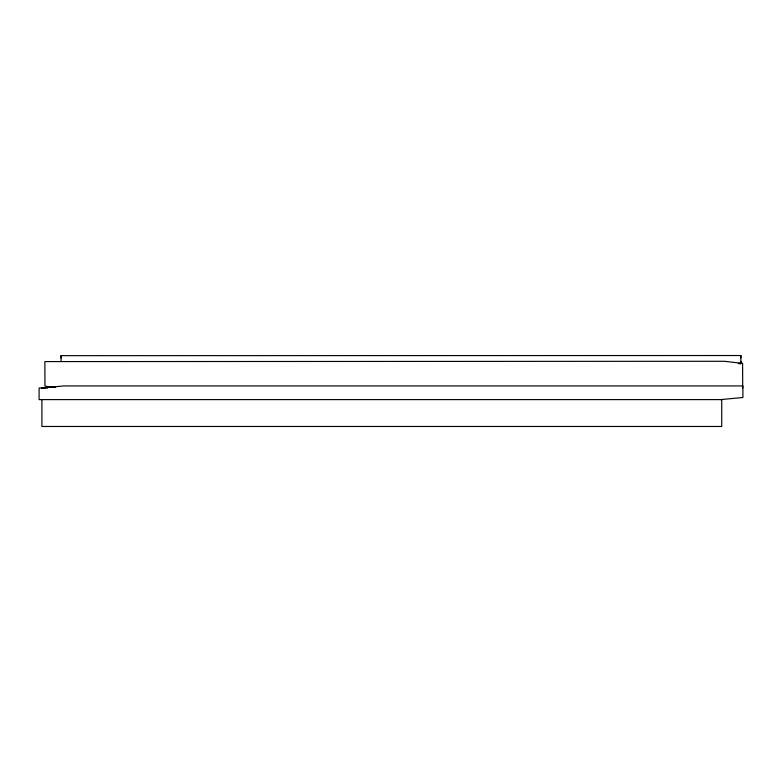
<?xml version="1.0" encoding="UTF-8"?>
<svg xmlns="http://www.w3.org/2000/svg" width="782" height="782" viewBox="0 0 782 782"><rect width="100%" height="100%" fill="white"/><g stroke="black" fill="none" stroke-linecap="round" stroke-linejoin="round"><path stroke-width="1.17" d="M41.554 388.028L63.831 385.927L742.9 385.927L742.9 397.51L720.623 399.602M61.035 357.99L61.035 355.663L740.857 355.527L740.896 363.689L738.452 363.689M742.704 387.94L742.597 363.376L724.269 361.284L44.857 361.587L44.965 386.152L55.581 387.501M738.345 363.376L742.597 363.376M47.663 388.028L39.1 388.028L39.1 399.602L721.737 399.602L721.737 426.473L41.915 426.473L41.915 399.602M61.035 355.663L61.064 361.499M740.896 361.362L740.896 363.689M740.857 355.527L740.857 357.853"/></g></svg>
